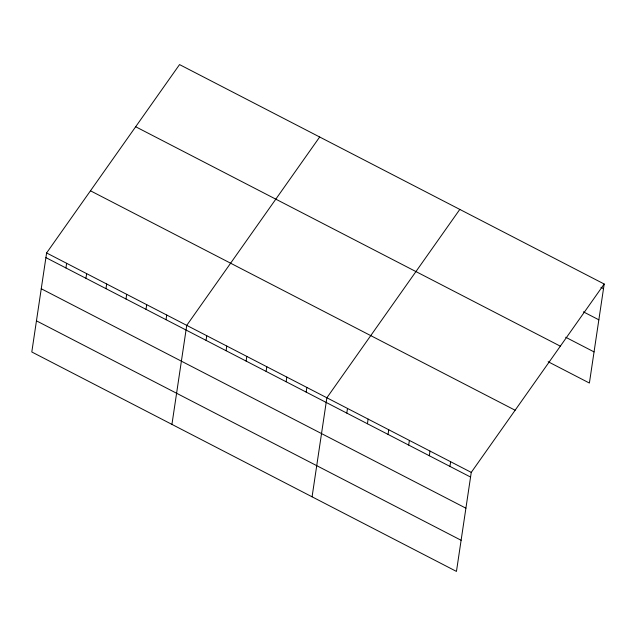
<?xml version="1.0" encoding="UTF-8"?>
<svg xmlns="http://www.w3.org/2000/svg" width="636" height="636" viewBox="0 0 636 636"><rect width="100%" height="100%" fill="white"/><g stroke="black" fill="none" stroke-linecap="round" stroke-linejoin="round"><path stroke-width="0.95" d="M46.603 252.953L31.8 351.978L456.457 571.414L471.26 472.389L604.2 284.022L179.543 64.586L46.603 252.953L471.26 472.389M65.921 267.963L66.621 263.304M85.939 278.306L86.639 273.647M105.966 288.649L106.657 283.99M125.984 298.992L126.675 294.333M146.002 309.342L146.701 304.684M166.02 319.685L166.719 315.027M171.935 424.395L186.738 325.37L319.677 137.002M206.064 340.371L206.756 335.713M226.082 350.722L226.774 346.056M246.1 361.065L246.8 356.406M266.118 371.408L266.818 366.749M286.136 381.751L286.836 377.092M306.162 392.102L306.854 387.435M312.077 496.803L326.872 397.786L459.812 209.411M346.803 413.098L347.502 408.439M367.433 423.759L368.125 419.1M388.055 434.42L388.755 429.761M408.686 445.073L409.377 440.414M429.308 455.734L430.008 451.075M449.938 466.395L450.63 461.736M604.2 284.022L589.397 383.047L548.145 361.725M600.925 287.345L603.5 288.68M583.379 311.831L598.85 319.821M565.69 337.247L594.056 351.907M135.667 126.747L560.332 346.183M90.471 190.792L515.128 410.228M45.903 257.612L470.56 477.056M41.253 288.752L465.91 508.188M36.451 320.838L461.116 540.274"/></g></svg>
